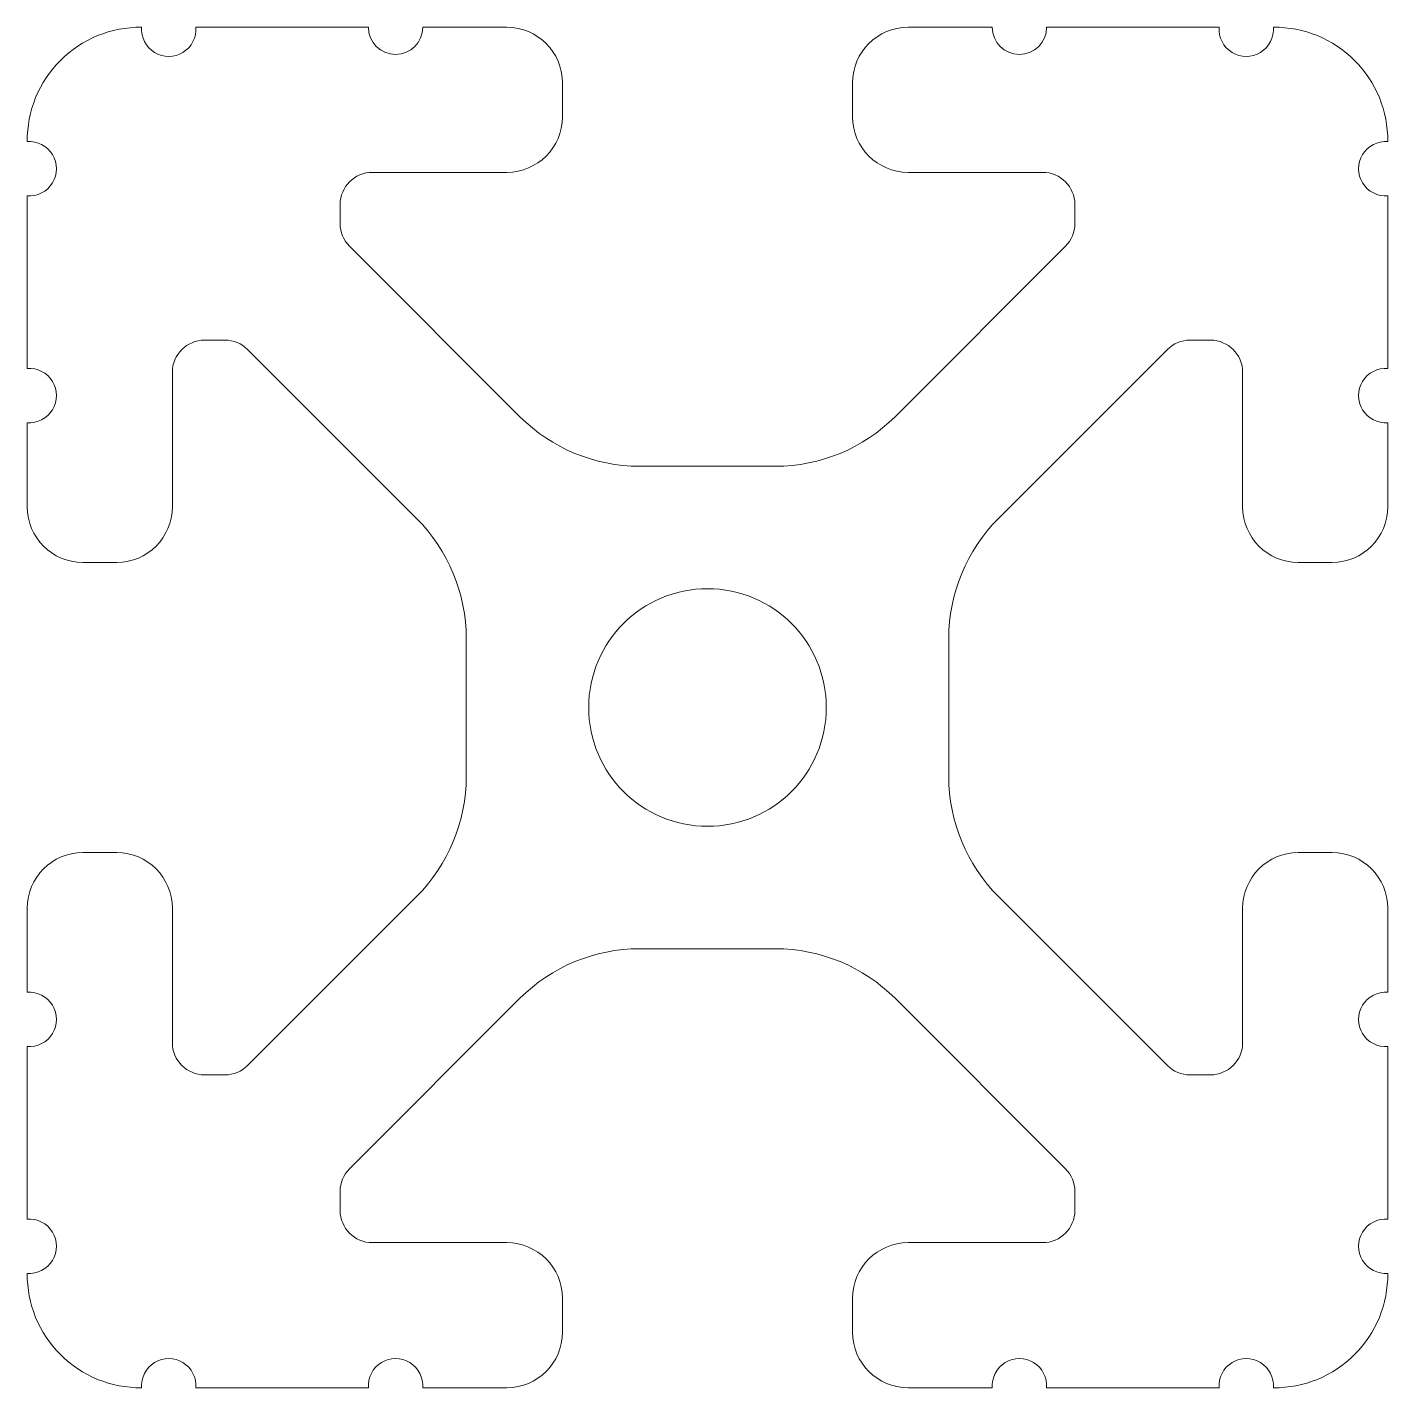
# Model space of a CAD drawing. Header units: inches. Extents: x -0.75 to 0.75, y -0.75 to 0.75.
import ezdxf

# ---------------------------------------------------------------- set-up
doc = ezdxf.new("R2010")
doc.units = ezdxf.units.IN
doc.header["$MEASUREMENT"] = 0

msp = doc.modelspace()

# ---------------------------------------------------------------- linework, layer by layer
at = {"color": 7, "linetype": 'Continuous', "lineweight": 15}
for p, q in [((-0.3739, 0.75), (-0.5641, 0.75)), ((-0.2212, 0.75), (-0.3139, 0.75)), ((0.3139, 0.75), (0.2212, 0.75)), ((0.5641, 0.75), (0.3739, 0.75)), ((-0.16, 0.6512), (-0.16, 0.6888)), ((0.16, 0.6888), (0.16, 0.6512)), ((-0.3695, 0.59), (-0.2212, 0.59)), ((0.2212, 0.59), (0.3695, 0.59)), ((-0.75, 0.5641), (-0.75, 0.3739)), ((0.75, 0.3739), (0.75, 0.5641)), ((-0.405, 0.5336), (-0.405, 0.5545)), ((0.405, 0.5545), (0.405, 0.5336)), ((-0.2068, 0.3206), (-0.3946, 0.5085)), ((0.3946, 0.5085), (0.2068, 0.3206)), ((-0.5545, 0.405), (-0.5321, 0.405)), ((-0.507, 0.3946), (-0.3208, 0.2083)), ((0.3208, 0.2083), (0.507, 0.3946)), ((0.5321, 0.405), (0.5545, 0.405)), ((-0.59, 0.2212), (-0.59, 0.3695)), ((0.59, 0.3695), (0.59, 0.2212)), ((-0.75, 0.314), (-0.75, 0.2212)), ((0.75, 0.2212), (0.75, 0.314)), ((0.0749, 0.266), (-0.0749, 0.266)), ((-0.6888, 0.16), (-0.6512, 0.16)), ((0.6512, 0.16), (0.6888, 0.16)), ((-0.266, 0.0761), (-0.266, -0.0761)), ((0.266, -0.0761), (0.266, 0.0761)), ((-0.6512, -0.16), (-0.6888, -0.16)), ((0.6888, -0.16), (0.6512, -0.16)), ((-0.3208, -0.2083), (-0.507, -0.3946)), ((0.507, -0.3946), (0.3208, -0.2083)), ((-0.75, -0.2212), (-0.75, -0.314)), ((-0.59, -0.3695), (-0.59, -0.2212)), ((0.59, -0.2212), (0.59, -0.3695)), ((0.75, -0.314), (0.75, -0.2212)), ((-0.0749, -0.266), (0.0749, -0.266)), ((-0.3946, -0.5085), (-0.2068, -0.3206)), ((0.2068, -0.3206), (0.3946, -0.5085)), ((-0.75, -0.3739), (-0.75, -0.5641)), ((0.75, -0.5641), (0.75, -0.3739)), ((-0.5321, -0.405), (-0.5545, -0.405)), ((0.5545, -0.405), (0.5321, -0.405)), ((-0.405, -0.5545), (-0.405, -0.5336)), ((0.405, -0.5336), (0.405, -0.5545)), ((-0.2212, -0.59), (-0.3695, -0.59)), ((0.3695, -0.59), (0.2212, -0.59)), ((-0.16, -0.6888), (-0.16, -0.6512)), ((0.16, -0.6512), (0.16, -0.6888)), ((-0.5641, -0.75), (-0.3739, -0.75)), ((-0.314, -0.75), (-0.2212, -0.75)), ((0.2212, -0.75), (0.314, -0.75)), ((0.3739, -0.75), (0.5641, -0.75))]:
    msp.add_line(p, q, dxfattribs=at)
msp.add_circle((0, 0), 0.131, dxfattribs=at)
for centre, radius, start, end in [((-0.625, 0.625), 0.125, 89.5013, 180.4983), ((-0.594, 0.7478), 0.03, 175.729, 4.271), ((-0.3439, 0.75), 0.03, 180, 0), ((-0.2212, 0.6888), 0.0612, 0, 90), ((0.2212, 0.6888), 0.0612, 90, 180), ((0.3439, 0.75), 0.03, 180, 0), ((0.594, 0.7478), 0.03, 175.729, 4.271), ((0.625, 0.625), 0.125, 359.5017, 90.4987), ((-0.2212, 0.6512), 0.0612, 270, 0), ((0.2212, 0.6512), 0.0612, 180, 270), ((-0.7478, 0.594), 0.03, 265.729, 94.271), ((0.7478, 0.594), 0.03, 85.729, 274.271), ((-0.3695, 0.5545), 0.0355, 90, 180), ((0.3695, 0.5545), 0.0355, 0, 90), ((-0.3695, 0.5336), 0.0355, 180, 224.9999), ((0.3695, 0.5336), 0.0355, 315.0001, 0), ((-0.5545, 0.3695), 0.0355, 90, 180), ((-0.5321, 0.3695), 0.0355, 44.9999, 90), ((0.5321, 0.3695), 0.0355, 90, 135.0001), ((0.5545, 0.3695), 0.0355, 0, 90), ((-0.7478, 0.3439), 0.03, 265.729, 94.271), ((0.7478, 0.3439), 0.03, 85.729, 274.271), ((-0.0749, 0.4525), 0.1865, 224.9999, 270), ((0.0749, 0.4525), 0.1865, 270, 315.0001), ((-0.6888, 0.2212), 0.0612, 180, 270), ((-0.6512, 0.2212), 0.0612, 270, 0), ((0.6512, 0.2212), 0.0612, 180, 270), ((0.6888, 0.2212), 0.0612, 270, 0), ((-0.453, 0.0761), 0.187, 0, 44.9999), ((0.453, 0.0761), 0.187, 135.0001, 180), ((-0.453, -0.0761), 0.187, 315.0001, 0), ((0.453, -0.0761), 0.187, 180, 224.9999), ((-0.6888, -0.2212), 0.0612, 90, 180), ((-0.6512, -0.2212), 0.0612, 0, 90), ((0.6512, -0.2212), 0.0612, 90, 180), ((0.6888, -0.2212), 0.0612, 0, 90), ((-0.0749, -0.4525), 0.1865, 90, 135.0001), ((0.0749, -0.4525), 0.1865, 44.9999, 90), ((-0.7478, -0.3439), 0.03, 265.729, 94.271), ((0.7478, -0.3439), 0.03, 85.729, 274.271), ((-0.5545, -0.3695), 0.0355, 180, 270), ((0.5545, -0.3695), 0.0355, 270, 0), ((-0.5321, -0.3695), 0.0355, 270, 315.0001), ((0.5321, -0.3695), 0.0355, 224.9999, 270), ((-0.3695, -0.5336), 0.0355, 135.0001, 180), ((0.3695, -0.5336), 0.0355, 0, 44.9999), ((-0.3695, -0.5545), 0.0355, 180, 270), ((0.3695, -0.5545), 0.0355, 270, 0), ((-0.7478, -0.594), 0.03, 265.729, 94.271), ((0.7478, -0.594), 0.03, 85.729, 274.271), ((-0.2212, -0.6512), 0.0612, 0, 90), ((0.2212, -0.6512), 0.0612, 90, 180), ((-0.625, -0.625), 0.125, 179.5018, 270.4987), ((0.625, -0.625), 0.125, 269.5013, 0.4982), ((-0.2212, -0.6888), 0.0612, 270, 0), ((0.2212, -0.6888), 0.0612, 180, 270), ((-0.594, -0.7478), 0.03, 355.729, 184.271), ((-0.3439, -0.7478), 0.03, 355.729, 184.271), ((0.3439, -0.7478), 0.03, 355.729, 184.271), ((0.594, -0.7478), 0.03, 355.729, 184.271)]:
    msp.add_arc(centre, radius, start, end, dxfattribs=at)

doc.saveas('drawing.dxf')
